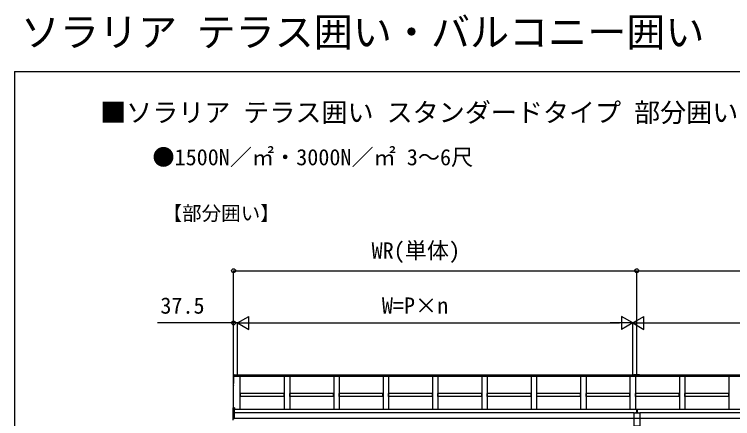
# Model space of a CAD drawing. Units: millimetres, scale not verified. Extents: x -10500 to 10500, y -15600 to 15524.
# Drawn here: x -10500 to -3882, y 11803 to 15524 of the extents above; entities that cross this region are included whole.
import ezdxf
from ezdxf.enums import TextEntityAlignment as Align

# ---------------------------------------------------------------- set-up
doc = ezdxf.new("R2010")
doc.units = ezdxf.units.MM
doc.header["$LTSCALE"] = 80
for name, color, linetype in [('0-2_USER1', 3, 'Continuous'), ('0-4_YKK_A1', 4, 'Continuous'), ('0-5_YKK_D', 6, 'Continuous'), ('0-6_YKK_ZWAK', 7, 'Continuous')]:
    doc.layers.add(name, color=color, linetype=linetype)
doc.styles.add('ＭＳ ゴシック', font='')
doc.styles.get('ＭＳ ゴシック').set_extended_font_data('MS Gothic')

msp = doc.modelspace()

# ---------------------------------------------------------------- linework, layer by layer
at = {"layer": '0-4_YKK_A1'}
for p, q in [((-8483, 12208.05), (-8483, 12200.14)), ((-8483, 12200.14), (-8483, 12194.35)), ((-8483, 12194.35), (-8483, 12188.59)), ((-8483, 12188.59), (-8483, 12126.26)), ((-8482.06, 12209.06), (-8475, 12209.5)), ((-8482.06, 12201.05), (-8482.06, 12209.06)), ((-8482.06, 12201.05), (-8475, 12201.45)), ((-8482.06, 12195.26), (-8482.06, 12201.05)), ((-8482.06, 12195.26), (-8475, 12195.65)), ((-8482.06, 12189.57), (-8482.06, 12195.26)), ((-8475, 12189.92), (-8482.06, 12189.57)), ((-8482.06, 12126.09), (-8482.06, 12188.42)), ((-8475, 12187.78), (-8480.5, 12187.51)), ((-8480.5, 11902.49), (-8480.5, 12187.52)), ((-8480.5, 12187.51), (-8480.5, 12136.54)), ((-8480.5, 12187.51), (-8480.5, 12126.97)), ((-8475, 12201.45), (-8475, 12209.5)), ((-4791.5, 12204.04), (-8475, 12204.04)), ((-8475, 12195.65), (-8475, 12201.45)), ((-4791.5, 12197.1), (-8475, 12197.1)), ((-8475, 12189.92), (-8475, 12195.65)), ((-4791.5, 12191.86), (-8475, 12191.86)), ((-8475, 12187.78), (-8475, 12188.77)), ((-8418, 11887.83), (-8418, 12191.86)), ((-8013, 12191.86), (-8013, 11887.83)), ((-7963, 12191.86), (-7963, 11887.83)), ((-7558, 12191.86), (-7558, 11887.83)), ((-7508, 12191.86), (-7508, 11887.83)), ((-7103, 12191.86), (-7103, 11887.83)), ((-7053, 12191.86), (-7053, 11887.83)), ((-6648, 12191.86), (-6648, 11887.83)), ((-6598, 12191.86), (-6598, 11887.83)), ((-6193, 12191.86), (-6193, 11887.83)), ((-6143, 12191.86), (-6143, 11887.83)), ((-5738, 12191.86), (-5738, 11887.83)), ((-5688, 12191.86), (-5688, 11887.83)), ((-5283, 12191.86), (-5283, 11887.83)), ((-5233, 12191.86), (-5233, 11887.83)), ((-4828, 12191.86), (-4828, 11887.83)), ((-4791.5, 12205.48), (-4791.5, 12191.04)), ((-4739.5, 12205.48), (-4791.5, 12205.48)), ((-4739.5, 12197.75), (-4791.5, 12197.75)), ((-4739.5, 12191.62), (-4791.5, 12191.62)), ((-4739.5, 12191.04), (-4791.5, 12191.04)), ((-4778, 12191.04), (-4778, 11887.83)), ((-4739.5, 12205.48), (-4739.5, 12191.04)), ((-1131, 12204.04), (-4739.5, 12204.04)), ((-1131, 12197.1), (-4739.5, 12197.1)), ((-1131, 12191.86), (-4739.5, 12191.86)), ((-4373, 12191.86), (-4373, 11887.83)), ((-4323, 12191.86), (-4323, 11887.83)), ((-3918, 12191.86), (-3918, 11887.83)), ((-8483, 12126.26), (-8483, 12106.44)), ((-8480.5, 12125.15), (-8482.07, 12125.26)), ((-8480.5, 12125.98), (-8482.06, 12126.09)), ((-8482.06, 12106.44), (-8482.06, 12125.26)), ((-8483, 12106.44), (-8482.06, 12106.44)), ((-8480.5, 12105.33), (-8482.07, 12105.44)), ((-8480.5, 12106.32), (-8482.06, 12106.44)), ((-8484.5, 11883.45), (-8484.5, 11901.27)), ((-8484.03, 11883.45), (-8484.5, 11883.45)), ((-8484.5, 11864.63), (-8484.5, 11883.45)), ((-8484.5, 11856.51), (-8484.5, 11864.63)), ((-8475.5, 11883.95), (-8484.03, 11883.51)), ((-8484.03, 11883.45), (-8484.03, 11865.43)), ((-8472, 11903.09), (-8483.57, 11902.27)), ((-8483.56, 11902.26), (-8483.57, 11902.27)), ((-8472, 11903.08), (-8483.56, 11902.26)), ((-8483.56, 11902.26), (-8483.56, 11884.52)), ((-8483.56, 11865.54), (-8483.56, 11857.49)), ((-8475.5, 11856.92), (-8483.56, 11856.51)), ((-8483.56, 11856.51), (-8483.56, 11803.63)), ((-8475.5, 11866.43), (-8482.56, 11866.07)), ((-8482.56, 11866.07), (-8482.56, 11865.86)), ((-8475.5, 11890.97), (-8475.5, 11884.93)), ((-4765.5, 11887.83), (-8475.5, 11887.83)), ((-8475.5, 11883.95), (-8475.5, 11867.41)), ((-8475.5, 11866.43), (-8475.5, 11857.9)), ((-8475.5, 11856.92), (-8475.5, 11803.27)), ((-4788, 11854.5), (-8475.5, 11854.5)), ((-8472, 11903.09), (-8472, 11903.08)), ((-4776.98, 11855.5), (-4769.02, 11855.5)), ((-4775.08, 11857.58), (-4774.15, 11855.71)), ((-4774.15, 11855.71), (-4773.75, 11855.5)), ((-4771.86, 11855.71), (-4772.25, 11855.5)), ((-4770.93, 11857.58), (-4771.86, 11855.71)), ((-4765.5, 11855.5), (-4765.5, 11887.83)), ((-1130.5, 11887.83), (-4760.5, 11887.83)), ((-4760.5, 11887.83), (-4760.5, 11855.5)), ((-4756.98, 11855.5), (-4749.02, 11855.5)), ((-4755.08, 11857.58), (-4754.15, 11855.71)), ((-4754.15, 11855.71), (-4753.75, 11855.5)), ((-4751.86, 11855.71), (-4752.25, 11855.5)), ((-4750.93, 11857.58), (-4751.86, 11855.71)), ((-1130.5, 11854.5), (-4738, 11854.5)), ((-8484.5, 11803.63), (-8483.56, 11803.63)), ((-8484.5, 11789.11), (-8484.5, 11803.63)), ((-8483.56, 11803.63), (-8475.5, 11803.27)), ((-4788, 11804.5), (-8475.5, 11804.5)), ((-8475.5, 11803.27), (-8475.5, 11802.32)), ((-4738, 11803.03), (-4788, 11803.03)), ((-1130.5, 11804.5), (-4738, 11804.5))]:
    msp.add_line(p, q, dxfattribs=at)
for points in [[(-8482.06, 12188.42), (-8475, 12188.77), (-8475, 12189.92)], [(-8013.5, 12005.73), (-8013.5, 12034.46), (-8417.5, 12034.46)], [(-8013.5, 12005.73), (-8417.5, 12005.73), (-8417.5, 12034.46)], [(-7558.5, 12005.73), (-7558.5, 12034.46), (-7962.5, 12034.46)], [(-7558.5, 12005.73), (-7962.5, 12005.73), (-7962.5, 12034.46)], [(-7103.5, 12005.73), (-7103.5, 12034.46), (-7507.5, 12034.46)], [(-7103.5, 12005.73), (-7507.5, 12005.73), (-7507.5, 12034.46)], [(-6648.5, 12005.73), (-6648.5, 12034.46), (-7052.5, 12034.46)], [(-6648.5, 12005.73), (-7052.5, 12005.73), (-7052.5, 12034.46)], [(-6193.5, 12005.73), (-6193.5, 12034.46), (-6597.5, 12034.46)], [(-6193.5, 12005.73), (-6597.5, 12005.73), (-6597.5, 12034.46)], [(-5738.5, 12005.73), (-5738.5, 12034.46), (-6142.5, 12034.46)], [(-5738.5, 12005.73), (-6142.5, 12005.73), (-6142.5, 12034.46)], [(-5283.5, 12005.73), (-5283.5, 12034.46), (-5687.5, 12034.46)], [(-5283.5, 12005.73), (-5687.5, 12005.73), (-5687.5, 12034.46)], [(-4828.5, 12005.73), (-4828.5, 12034.46), (-5232.5, 12034.46)], [(-4828.5, 12005.73), (-5232.5, 12005.73), (-5232.5, 12034.46)], [(-4373.5, 12005.73), (-4373.5, 12034.46), (-4777.5, 12034.46)], [(-4373.5, 12005.73), (-4777.5, 12005.73), (-4777.5, 12034.46)], [(-3918.5, 12005.73), (-3918.5, 12034.46), (-4322.5, 12034.46)], [(-3918.5, 12005.73), (-4322.5, 12005.73), (-4322.5, 12034.46)], [(-8484.5, 11803.63), (-8484.5, 11856.51), (-8483.56, 11856.51)], [(-8483.56, 11884.52), (-8475.5, 11884.93), (-8475.5, 11883.95)], [(-8483.56, 11857.49), (-8475.5, 11857.9), (-8475.5, 11856.92)], [(-8482.56, 11867.05), (-8475.5, 11867.41), (-8475.5, 11866.43)], [(-8472, 11903.08), (-8472, 11891.18), (-8475.5, 11890.97)], [(-8472, 11891.18), (-8472, 11889.7), (-8475.5, 11889.49)]]:
    msp.add_lwpolyline(points, dxfattribs=at)
msp.add_lwpolyline([(-4788, 11855.5), (-4738, 11855.5), (-4738, 11734.5), (-4788, 11734.5)], close=True, dxfattribs=at)
for centre, radius, start, end in [((-8482.01, 12188.58), 0.991, 93.03043, 179.5937), ((-8482.28, 12189.87), 1.47, 240.61286, 278.46975), ((-8476.07, 12188.99), 6.01, 174.48477, 185.51523), ((-8482, 12126.26), 1, 180, 265.94713), ((-8482.28, 12127.54), 1.47, 240.61286, 278.46975), ((-8478.68, 12125.64), 3.41, 172.38758, 186.27376), ((-8482, 12106.44), 1, 180, 265.83104), ((-8478.43, 12105.9), 3.67, 171.51268, 187.14892), ((-8483.5, 11901.27), 1, 94.05287, 180), ((-8483.51, 11901.27), 0.991, 93.02992, 179.59416), ((-8483.51, 11856.5), 0.991, 93.03027, 179.59381), ((-8482.17, 11900.54), 17.14, 262.20943, 263.77969), ((-8483.57, 11864.6), 0.948, 89.63014, 152.64205), ((-8482.4, 11865.53), 1.53, 95.96123, 182.1594), ((-8483.89, 11868.42), 2.88, 273.86486, 286.9396), ((-8477.7, 11857), 5.88, 175.20701, 184.79299), ((-8482.56, 11865.12), 0.943, 90.07099, 150.13102), ((-8482.5, 11864.85), 1.01, 93.41418, 123.73615), ((-8488.42, 11866.56), 5.88, 355.20701, 4.79299), ((-4776.98, 11855.77), 0.274, 142.28591, 270), ((-4773, 11852.7), 5.3, 37.71409, 142.28591), ((-4769.02, 11855.77), 0.274, 270, 37.71409), ((-4756.98, 11855.77), 0.274, 142.28591, 270), ((-4753, 11852.7), 5.3, 37.71409, 142.28591), ((-4749.02, 11855.77), 0.274, 270, 37.71409), ((-8483.53, 11803.66), 0.974, 181.28024, 267.93274), ((-8476.31, 11803.16), 7.27, 176.24692, 183.75308)]:
    msp.add_arc(centre, radius, start, end, dxfattribs=at)
for centre, major_axis, ratio, start_param, end_param in [((-8482, 12208.05), (0, 1.02), 0.984808, 0.0610865, 1.5707963), ((-8482, 12200.14), (-1, 0), 0.91288, 4.7734755, 6.2831853), ((-8482, 12194.35), (-1, 0), 0.91288, 4.7734755, 6.2831853), ((-8483.5, 11883.45), (-0.7, 0.718), 0.994621, 0.6783396, 0.7949142), ((-8483.5, 11864.55), (0.8, -0.652), 0.919538, 3.355563, 3.7843099), ((-8483.5, 11883.53), (0.763, 0.703), 0.920019, 0.9285279, 2.3216632), ((-8483.5, 11883.53), (0.06, 1), 0.523026, 0.2339525, 1.6270878), ((-8483.53, 11883.45), (-0.151, 0.485), 0.981495, 1.1464882, 1.2630627), ((-8484.06, 11865.76), (1.5, 0.1), 0.175628, 5.0409702, 6.2719296)]:
    msp.add_ellipse(centre, major_axis=major_axis, ratio=ratio, start_param=start_param, end_param=end_param, dxfattribs=at)
at = {"layer": '0-5_YKK_D'}
for p, q in [((-8480.5, 12205.04), (-8480.5, 13165.04)), ((-8480.5, 13164.04), (-4765.5, 13164.04)), ((-4765.5, 12206.48), (-4765.5, 13165.04)), ((-4765.5, 12206.48), (-4765.5, 13165.04)), ((-4765.5, 13164.04), (-1125.5, 13164.04)), ((-8443, 12684.04), (-8339.08, 12744.04)), ((-8339.08, 12624.04), (-8339.08, 12744.04)), ((-4803, 12684.04), (-4906.92, 12744.04)), ((-4906.92, 12744.04), (-4906.92, 12624.04)), ((-4803, 12684.04), (-4699.08, 12744.04)), ((-4699.08, 12624.04), (-4699.08, 12744.04)), ((-8480.5, 12684.04), (-9179.73, 12684.04)), ((-8480.5, 12205.04), (-8480.5, 12685.04)), ((-8443, 12684.04), (-8480.5, 12684.04)), ((-8443, 12205.04), (-8443, 12685.04)), ((-8443, 12205.04), (-8443, 12685.04)), ((-8443, 12684.04), (-8371, 12684.04)), ((-8443, 12684.04), (-8339.08, 12624.04)), ((-8443, 12684.04), (-8235.15, 12684.04)), ((-8323, 12684.04), (-4923, 12684.04)), ((-4803, 12684.04), (-5010.85, 12684.04)), ((-4803, 12684.04), (-4906.92, 12624.04)), ((-4803, 12205.04), (-4803, 12685.04)), ((-4803, 12205.04), (-4803, 12685.04)), ((-4803, 12684.04), (-4699.08, 12624.04)), ((-4803, 12684.04), (-4595.15, 12684.04)), ((-4683, 12684.04), (-1283, 12684.04))]:
    msp.add_line(p, q, dxfattribs=at)
for centre in [(-8480.5, 13164.04), (-4765.5, 13164.04), (-4765.5, 13164.04), (-8480.5, 12684.04)]:
    msp.add_circle(centre, 18, dxfattribs=at)
at = {"layer": '0-6_YKK_ZWAK'}
for q in [(-10500, -15600.5), (10500, 14999.5)]:
    msp.add_line((-10500, 14999.5), q, dxfattribs=at)

# ---------------------------------------------------------------- texts
at = {"layer": '0-2_USER1', "style": 'ＭＳ ゴシック'}
for s, height, p in [('ソラリア テラス囲い・バルコニー囲い', 263.9, (-10440.64, 15150.5)), ('■ソラリア テラス囲い スタンダードタイプ 部分囲い デッキ納まり〈規格寸法図例〉', 176, (-9710.45, 14480.95)), ('●1500N／㎡・3000N／㎡ 3～6尺', 149.6, (-9227.82, 14090.16)), ('【部分囲い】', 132, (-9134.68, 13587.77))]:
    msp.add_text(s, height=height, dxfattribs=at).set_placement(p, align=Align.BOTTOM_LEFT)
at = {"layer": '0-5_YKK_D', "style": 'ＭＳ ゴシック'}
for s, p in [('WR(単体)', (-7208.34, 13230.7)), ('37.5', (-9154.8, 12724.04)), ('W=P×n', (-7113.88, 12724.04))]:
    msp.add_text(s, height=149.6, dxfattribs=at).set_placement(p, align=Align.BOTTOM_LEFT)

doc.saveas('drawing.dxf')
